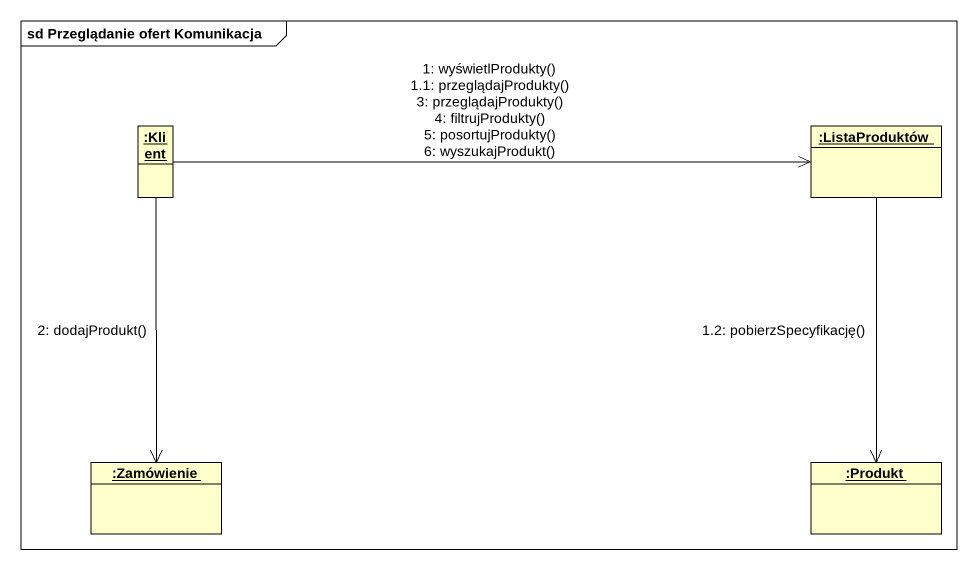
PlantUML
@startuml
mainframe sd Przeglądanie ofert Komunikacja
hide circle
hide empty members
object ":Klient" as Klient
object ":ListaProduktów" as ListaProduktów
object ":Zamówienie" as Zamówienie
object ":Produkt" as Produkt
Klient -right-> ListaProduktów : 1: wyświetlProdukty()\n1.1: przeglądajProdukty()\n3: przeglądajProdukty()\n4: filtrujProdukty()\n5: posortujProdukty()\n6: wyszukajProdukt()
ListaProduktów --> Produkt : 1.2: pobierzSpecyfikację()
Klient --> Zamówienie : 2: dodajProdukt()
@enduml
